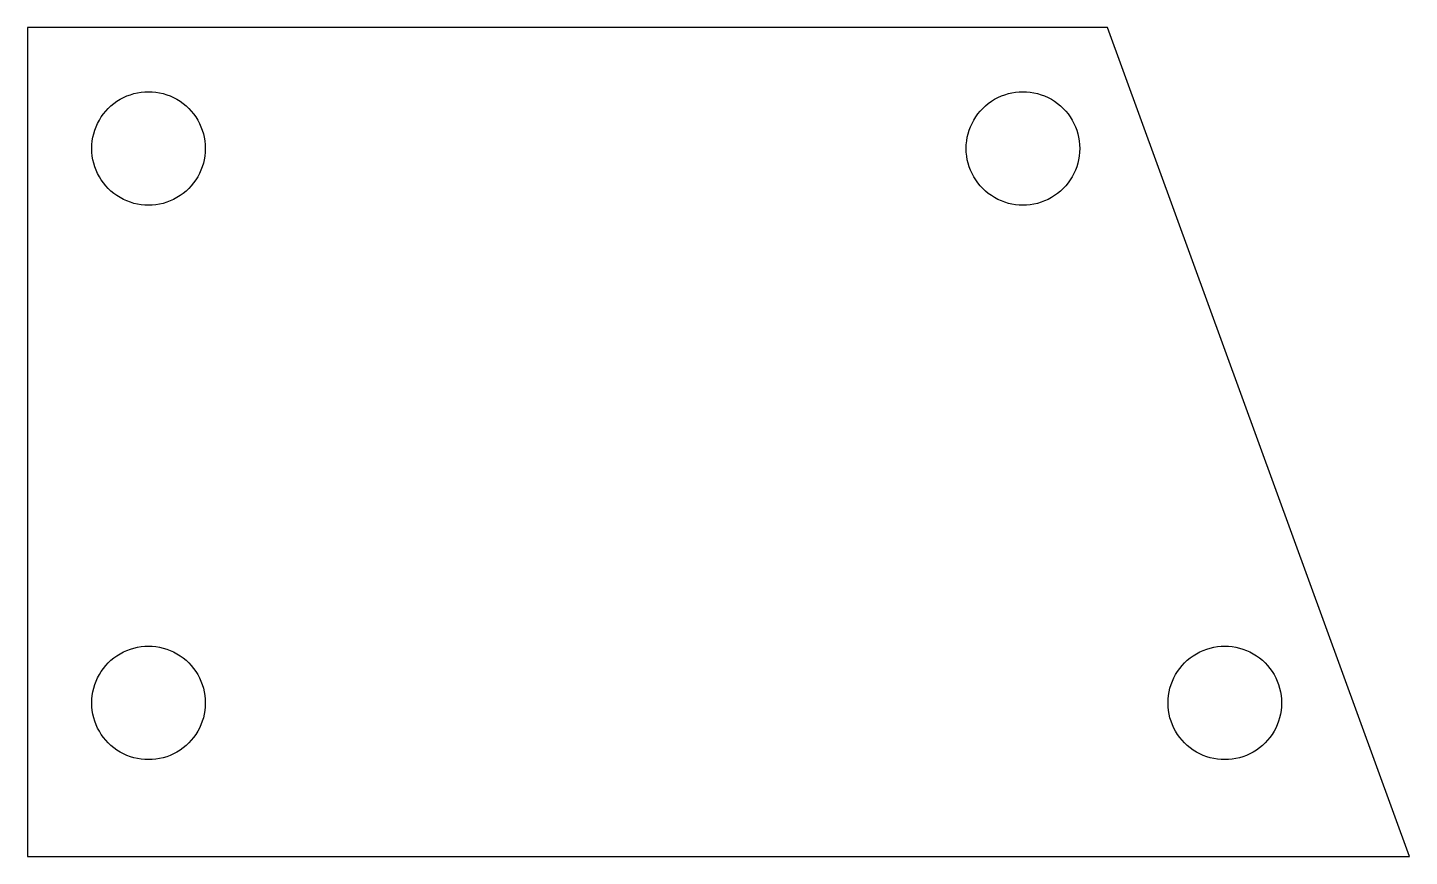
# Model space of a CAD drawing. Extents: x 0 to 127, y 0 to 76.
import ezdxf

# ---------------------------------------------------------------- set-up
doc = ezdxf.new("R2010")
doc.units = 0
doc.layers.get('0').update_dxf_attribs({"linetype": 'CONTINUOUS'})

msp = doc.modelspace()

# ---------------------------------------------------------------- linework, layer by layer
at = {"color": 7}
for points in [[(99.397759, 76.3323), (0.132292, 76.3323)], [(0.132292, 76.3323), (0.132292, 0.132294)], [(127.132291, 0.132294), (99.397759, 76.3323)], [(0.132292, 0.132294), (127.132291, 0.132294)]]:
    msp.add_lwpolyline(points, dxfattribs=at)
for points in [[(8.634942, 69.740193), (10.249921, 70.672603), (12.239662, 70.672603), (13.854642, 69.740193)], [(89.006854, 69.740193), (90.621834, 70.672603), (92.611575, 70.672603), (94.226554, 69.740193)], [(6.025092, 65.2198), (6.025092, 67.08462), (7.019962, 68.807785), (8.634942, 69.740193)], [(13.854642, 69.740193), (15.469621, 68.807785), (16.464492, 67.08462), (16.464492, 65.2198)], [(86.397004, 65.2198), (86.397004, 67.08462), (87.391875, 68.807785), (89.006854, 69.740193)], [(94.226554, 69.740193), (95.841534, 68.807785), (96.836404, 67.08462), (96.836404, 65.2198)], [(8.634942, 60.699409), (7.019962, 61.631817), (6.025092, 63.354982), (6.025092, 65.2198)], [(16.464492, 65.2198), (16.464492, 63.354982), (15.469621, 61.631817), (13.854642, 60.699409)], [(89.006854, 60.699409), (87.391875, 61.631817), (86.397004, 63.354982), (86.397004, 65.2198)], [(96.836404, 65.2198), (96.836404, 63.354982), (95.841534, 61.631817), (94.226554, 60.699409)], [(13.854642, 60.699409), (12.239662, 59.766999), (10.249921, 59.766999), (8.634942, 60.699409)], [(94.226554, 60.699409), (92.611575, 59.766999), (90.621834, 59.766999), (89.006854, 60.699409)], [(8.634942, 18.765205), (10.249921, 19.697597), (12.239662, 19.697597), (13.854642, 18.765205)], [(107.560237, 18.765205), (109.175219, 19.697597), (111.164957, 19.697597), (112.779937, 18.765205)], [(6.025092, 14.244799), (6.025092, 16.109609), (7.019962, 17.832787), (8.634942, 18.765205)], [(13.854642, 18.765205), (15.469621, 17.832787), (16.464492, 16.109609), (16.464492, 14.244799)], [(104.950387, 14.244799), (104.950387, 16.109609), (105.945257, 17.832787), (107.560237, 18.765205)], [(112.779937, 18.765205), (114.394919, 17.832787), (115.389787, 16.109609), (115.389787, 14.244799)], [(8.634942, 9.724419), (7.019962, 10.656811), (6.025092, 12.379989), (6.025092, 14.244799)], [(16.464492, 14.244799), (16.464492, 12.379989), (15.469621, 10.656811), (13.854642, 9.724419)], [(107.560237, 9.724419), (105.945257, 10.656811), (104.950387, 12.379989), (104.950387, 14.244799)], [(115.389787, 14.244799), (115.389787, 12.379989), (114.394919, 10.656811), (112.779937, 9.724419)], [(13.854642, 9.724419), (12.239662, 8.792001), (10.249921, 8.792001), (8.634942, 9.724419)], [(112.779937, 9.724419), (111.164957, 8.792001), (109.175219, 8.792001), (107.560237, 9.724419)]]:
    msp.add_open_spline(points, degree=3, dxfattribs=at)

doc.saveas('drawing.dxf')
